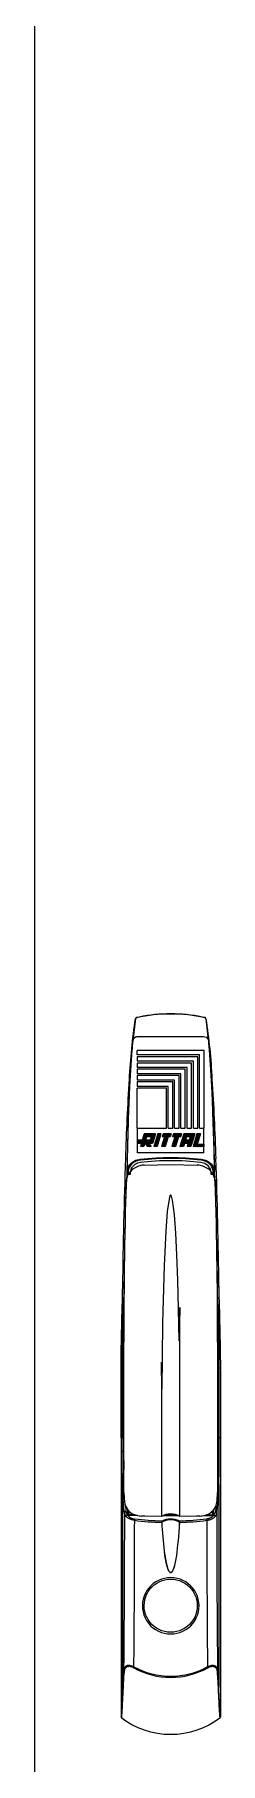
# Model space of a CAD drawing. Header units: inches. Extents: x 564911 to 603980, y 458630 to 507164.
# Drawn here: x 577408.9 to 577459.4, y 499048.5 to 499518.2 of the extents above; entities that cross this region are included whole.
import ezdxf

# ---------------------------------------------------------------- set-up
doc = ezdxf.new("R2010")
doc.units = ezdxf.units.IN
doc.header["$MEASUREMENT"] = 0
for name, color, linetype in [('SCHRAFFUR', 4, 'Continuous'), ('UMRISS02', 4, 'Continuous'), ('UMRISS05', 7, 'Continuous')]:
    doc.layers.add(name, color=color, linetype=linetype)

# ---------------------------------------------------------------- blocks, each defined once
blk = doc.blocks.new('7542')
at = {"layer": 'UMRISS02', "color": 0}
for p, q in [((50.88, 15.01), (50.88, 14.31)), ((6.38, -7.01), (6.38, 9.56)), ((50.88, -11.77), (50.88, -12.46))]:
    blk.add_line(p, q, dxfattribs=at)
for points in [[(6.38, 10.73), (6.42, 11.8), (6.64, 12.68), (7.09, 13.16), (7.44, 13.31), (7.88, 13.39)], [(7.88, 13.39), (8.23, 13.42), (8.8, 13.48), (9.38, 13.53)], [(9.38, 13.53), (9.95, 13.58), (10.53, 13.63), (10.66, 13.64)], [(10.66, 13.64), (12.3, 13.77)], [(12.3, 13.77), (17.16, 14.13), (22.52, 14.45), (28.01, 14.69), (28.24, 14.69)], [(28.24, 14.69), (32.06, 14.82), (41.71, 15.11), (50.49, 15.31)], [(45.94, 11.08), (45.94, 11.1), (46.01, 11.57), (46.12, 12.03), (46.27, 12.48), (46.45, 12.89), (46.65, 13.28), (46.89, 13.63), (47.14, 13.96), (47.42, 14.24), (47.71, 14.5), (48.01, 14.72), (48.32, 14.9), (48.65, 15.05), (48.98, 15.16), (49.31, 15.24), (49.57, 15.28), (49.84, 15.29)], [(50.05, 14.99), (49.79, 14.98), (49.54, 14.94), (49.21, 14.87), (48.88, 14.76), (48.56, 14.62), (48.25, 14.45), (47.95, 14.25), (47.67, 14.01), (47.4, 13.74), (47.14, 13.43), (46.91, 13.1), (46.71, 12.74), (46.53, 12.35), (46.39, 11.94), (46.28, 11.5), (46.21, 11.06), (46.21, 11.04)], [(50.21, 14.3), (49.07, 14.04), (48.01, 13.29), (47.29, 12.2), (46.96, 10.97)], [(50.88, 15.01), (50.85, 15.01), (50.83, 15.01), (50.81, 15.01), (50.78, 15.01), (50.76, 15.01), (50.73, 15.01), (50.71, 15.01), (50.68, 15.01), (50.66, 15), (50.63, 15), (50.61, 15), (50.59, 15), (50.56, 15), (50.54, 15), (50.51, 15), (50.49, 15), (50.46, 15), (50.44, 15), (50.42, 15), (50.39, 15), (50.37, 15), (50.34, 15), (50.32, 15), (50.29, 15), (50.27, 15), (50.24, 15), (50.22, 15), (50.2, 15), (50.17, 15), (50.15, 14.99), (50.12, 14.99), (50.1, 14.99), (50.07, 14.99), (50.05, 14.99)], [(50.88, 14.31), (50.2, 14.3)], [(50.49, 15.31), (50.49, 15.31), (50.5, 15.31), (50.5, 15.31), (50.5, 15.31), (50.5, 15.31), (50.5, 15.31), (50.5, 15.31), (50.54, 15.3), (50.63, 15.29), (50.66, 15.28), (50.77, 15.21), (50.78, 15.21), (50.78, 15.21), (50.78, 15.2), (50.79, 15.2), (50.81, 15.18), (50.84, 15.14), (50.87, 15.07), (50.88, 15.01)], [(6.38, 9.56), (6.38, 10.73)], [(45.94, -8.53), (45.81, -7.29), (45.69, -6.05), (45.6, -4.81), (45.52, -3.56), (45.46, -2.34), (45.42, -1.12), (45.4, 0.08), (45.39, 1.27), (45.4, 2.47), (45.42, 3.67), (45.46, 4.89), (45.52, 6.11), (45.6, 7.35), (45.69, 8.59), (45.81, 9.84), (45.94, 11.08)], [(46.21, 11.04), (46.08, 9.8), (45.96, 8.56), (45.87, 7.33), (45.79, 6.09), (45.74, 4.87), (45.69, 3.66), (45.67, 2.46), (45.66, 1.27), (45.67, 0.08), (45.69, -1.11), (45.74, -2.33), (45.79, -3.54), (45.87, -4.78), (45.96, -6.02), (46.08, -7.26), (46.21, -8.49)], [(46.96, 10.97), (46.73, 8.7), (46.49, 4.93), (46.42, 1.27), (46.49, -2.39), (46.73, -6.15), (46.96, -8.42)], [(6.38, -8.18), (6.38, -7.01)], [(7.88, -10.84), (7.16, -10.66), (6.7, -10.24), (6.46, -9.54), (6.4, -8.87), (6.38, -8.18)], [(9.38, -10.98), (8.8, -10.93), (8.23, -10.88), (7.88, -10.84)], [(10.66, -11.09), (10.53, -11.08), (9.95, -11.03), (9.38, -10.98)], [(12.3, -11.23), (10.66, -11.09)], [(49.84, -12.75), (49.57, -12.73), (49.31, -12.69), (48.98, -12.62), (48.65, -12.5), (48.32, -12.35), (48.01, -12.17), (47.71, -11.95), (47.42, -11.7), (47.14, -11.41), (46.89, -11.08), (46.65, -10.73), (46.44, -10.34), (46.27, -9.93), (46.12, -9.49), (46.01, -9.02), (45.94, -8.53)], [(46.21, -8.49), (46.28, -8.95), (46.39, -9.39), (46.53, -9.8), (46.71, -10.19), (46.91, -10.55), (47.14, -10.89), (47.39, -11.19), (47.67, -11.46), (47.95, -11.7), (48.25, -11.9), (48.56, -12.08), (48.88, -12.22), (49.21, -12.32), (49.54, -12.4), (49.79, -12.43), (50.05, -12.45)], [(46.96, -8.42), (47.18, -9.39), (47.66, -10.32), (48.73, -11.32), (50.21, -11.75)], [(28.24, -12.15), (28.01, -12.14), (22.52, -11.9), (17.16, -11.58), (12.3, -11.23)], [(50.49, -12.76), (41.71, -12.56), (32.06, -12.28), (28.24, -12.15)], [(50.05, -12.45), (50.07, -12.45), (50.1, -12.45), (50.12, -12.45), (50.15, -12.45), (50.17, -12.45), (50.2, -12.45), (50.22, -12.45), (50.24, -12.45), (50.27, -12.45), (50.29, -12.45), (50.32, -12.45), (50.34, -12.45), (50.37, -12.45), (50.39, -12.45), (50.42, -12.45), (50.44, -12.45), (50.46, -12.45), (50.49, -12.46), (50.51, -12.46), (50.54, -12.46), (50.56, -12.46), (50.59, -12.46), (50.61, -12.46), (50.63, -12.46), (50.66, -12.46), (50.68, -12.46), (50.71, -12.46), (50.73, -12.46), (50.76, -12.46), (50.78, -12.46), (50.81, -12.46), (50.83, -12.46), (50.85, -12.46), (50.88, -12.46)], [(50.2, -11.75), (50.88, -11.77)], [(50.88, -12.46), (50.88, -12.48), (50.85, -12.57), (50.79, -12.66), (50.68, -12.72), (50.5, -12.76), (50.5, -12.76), (50.5, -12.76), (50.5, -12.76), (50.5, -12.76), (50.5, -12.76), (50.49, -12.76), (50.49, -12.76)]]:
    blk.add_lwpolyline(points, dxfattribs=at)
at = {"layer": 'UMRISS02', "color": 0, "extrusion": (0, 0, -1)}
for centre, major_axis, ratio, start_param, end_param in [((49.84, 14.99), (-0.006, 0.3), 0.69333, 0, 1.58465), ((46, -8.49), (0.298, 0.033), 0.106263, 0.810532, 1.793918), ((49.84, -12.45), (0.006, 0.3), 0.69333, 1.556943, 3.141593)]:
    blk.add_ellipse(centre, major_axis=major_axis, ratio=ratio, start_param=start_param, end_param=end_param, dxfattribs=at)
at = {"layer": 'UMRISS02', "color": 0}
blk.add_ellipse((46, 11.04), major_axis=(0.298, -0.033), ratio=0.106263, start_param=0.810532, end_param=1.793918, dxfattribs=at)
blk = doc.blocks.new('*X20')
at = {"color": 0}
for p, q in [((71.47, 137.23), (74.87, 140.63)), ((71.82, 137.23), (73.99, 139.4)), ((72.17, 137.23), (73.84, 138.89)), ((72.65, 138.77), (74.51, 140.63)), ((72.8, 139.27), (74.16, 140.63)), ((72.95, 139.78), (73.81, 140.63)), ((73.1, 140.28), (73.45, 140.63)), ((73.83, 136.77), (76.85, 139.78)), ((73.99, 136.57), (76.7, 139.28)), ((74.12, 139.53), (75.22, 140.63)), ((74.47, 139.53), (75.57, 140.63)), ((74.83, 139.53), (75.93, 140.63)), ((75.18, 139.53), (76.28, 140.63)), ((75.36, 138.65), (77, 140.28)), ((75.51, 139.15), (76.99, 140.63)), ((75.53, 139.53), (76.63, 140.63)), ((76.95, 137.41), (78.5, 138.96)), ((77.1, 137.91), (78.65, 139.46)), ((77.25, 138.41), (78.8, 139.97)), ((77.4, 138.92), (78.95, 140.47)), ((77.55, 139.42), (78.76, 140.63)), ((77.7, 139.92), (78.4, 140.63)), ((77.85, 140.43), (78.05, 140.63)), ((79.5, 139.61), (80.52, 140.63)), ((79.55, 137.18), (81.33, 138.96)), ((79.65, 140.11), (80.17, 140.63)), ((79.7, 137.68), (81.48, 139.47)), ((79.78, 139.53), (80.88, 140.63)), ((79.8, 140.62), (79.82, 140.63)), ((79.85, 138.19), (82.29, 140.63)), ((80, 138.69), (81.94, 140.63)), ((80.13, 139.53), (81.23, 140.63)), ((80.15, 139.19), (81.58, 140.63)), ((81.55, 139.53), (82.58, 140.56)), ((81.9, 139.53), (82.43, 140.06)), ((82.25, 139.53), (82.28, 139.56)), ((83.13, 139.7), (84.06, 140.63)), ((83.18, 137.27), (84.96, 139.06)), ((83.28, 140.2), (83.71, 140.63)), ((83.31, 139.53), (84.41, 140.63)), ((83.33, 137.78), (86.18, 140.63)), ((83.48, 138.28), (85.83, 140.63)), ((83.63, 138.78), (85.47, 140.63)), ((83.67, 139.53), (84.77, 140.63)), ((83.78, 139.29), (85.12, 140.63)), ((85.43, 139.53), (86.06, 140.15)), ((85.79, 139.53), (85.91, 139.65)), ((86.01, 137.27), (87.79, 139.06)), ((86.16, 137.78), (89.01, 140.63)), ((86.31, 138.28), (88.66, 140.63)), ((86.46, 138.79), (88.3, 140.63)), ((86.61, 139.29), (87.95, 140.63)), ((86.76, 139.79), (87.59, 140.63)), ((86.91, 140.3), (87.24, 140.63)), ((88.08, 137.23), (90.51, 139.65)), ((88.26, 139.53), (89.36, 140.63)), ((88.44, 137.23), (90.36, 139.15)), ((88.62, 139.53), (89.72, 140.63)), ((88.88, 138.37), (90.66, 140.16)), ((88.97, 139.53), (90.07, 140.63)), ((89.03, 138.88), (90.78, 140.63)), ((89.18, 139.38), (90.42, 140.63)), ((90.61, 137.28), (92.31, 138.98)), ((90.76, 137.78), (92.46, 139.48)), ((90.91, 138.29), (92.61, 139.98)), ((91.06, 138.79), (92.76, 140.49)), ((91.21, 139.29), (92.54, 140.63)), ((91.36, 139.8), (92.19, 140.63)), ((91.51, 140.3), (91.84, 140.63)), ((70.83, 137.3), (71.86, 138.33)), ((70.83, 137.66), (71.51, 138.33)), ((70.83, 138.01), (71.15, 138.33)), ((71.11, 137.23), (72.21, 138.33)), ((71.9, 136.25), (73.98, 138.33)), ((72.05, 136.76), (73.69, 138.39)), ((72.13, 136.13), (74.33, 138.33)), ((72.49, 136.13), (73.24, 136.88)), ((72.84, 136.13), (73.09, 136.38)), ((73.52, 137.16), (74.69, 138.33)), ((73.68, 136.96), (75.04, 138.33)), ((74.15, 136.37), (74.86, 137.09)), ((74.3, 136.17), (75.02, 136.89)), ((74.61, 136.13), (75.18, 136.7)), ((74.96, 136.13), (75.33, 136.5)), ((75, 137.23), (76.55, 138.77)), ((75.32, 136.13), (75.49, 136.3)), ((75.36, 137.23), (76.4, 138.27)), ((75.71, 137.23), (76.25, 137.77)), ((76.06, 137.23), (76.1, 137.26)), ((76.65, 136.4), (78.2, 137.95)), ((76.73, 136.13), (78.05, 137.45)), ((76.8, 136.9), (78.35, 138.46)), ((77.08, 136.13), (77.9, 136.95)), ((77.44, 136.13), (77.75, 136.44)), ((79.25, 136.17), (81.03, 137.96)), ((79.4, 136.68), (81.18, 138.46)), ((79.56, 136.13), (80.88, 137.45)), ((79.91, 136.13), (80.73, 136.95)), ((80.27, 136.13), (80.58, 136.45)), ((82.88, 136.27), (84.66, 138.05)), ((83.03, 136.77), (84.81, 138.55)), ((83.09, 136.13), (84.51, 137.54)), ((83.45, 136.13), (84.36, 137.04)), ((83.8, 136.13), (84.21, 136.54)), ((85.71, 136.27), (87.77, 138.33)), ((85.86, 136.77), (87.64, 138.55)), ((85.92, 136.13), (88.12, 138.33)), ((86.28, 136.13), (87.19, 137.04)), ((86.63, 136.13), (87.04, 136.54)), ((87.38, 137.23), (88.48, 138.33)), ((87.73, 137.23), (88.83, 138.33)), ((88.28, 136.36), (90.06, 138.14)), ((88.4, 136.13), (89.91, 137.64)), ((88.43, 136.86), (90.21, 138.65)), ((88.75, 136.13), (89.76, 137.14)), ((89.11, 136.13), (89.61, 136.63)), ((89.46, 136.13), (89.46, 136.13)), ((90.31, 136.27), (92.01, 137.97)), ((90.46, 136.78), (92.16, 138.47)), ((90.52, 136.13), (91.86, 137.47)), ((90.87, 136.13), (91.77, 137.03)), ((91.23, 136.13), (92.13, 137.03)), ((91.58, 136.13), (92.48, 137.03)), ((91.93, 136.13), (92.83, 137.03)), ((92.29, 136.13), (93.19, 137.03)), ((92.64, 136.13), (93.54, 137.03)), ((92.99, 136.13), (93.89, 137.03)), ((93.35, 136.13), (94.03, 136.81)), ((93.7, 136.13), (94.03, 136.46))]:
    blk.add_line(p, q, dxfattribs=at)
blk = doc.blocks.new('RT')
at = {"layer": 'UMRISS02', "color": 0}
for p, q in [((575239.94, 504958.43), (575221.74, 504958.43)), ((575221.74, 504957.19), (575221.74, 504958.43)), ((575239.94, 504937.35), (575239.94, 504958.43)), ((575238.7, 504957.19), (575221.74, 504957.19)), ((575238.23, 504956.72), (575221.74, 504956.72)), ((575221.74, 504956.72), (575221.74, 504955.48)), ((575236.99, 504955.48), (575221.74, 504955.48)), ((575236.52, 504955.01), (575221.74, 504955.01)), ((575221.74, 504955.01), (575221.74, 504953.77)), ((575235.28, 504953.77), (575221.74, 504953.77)), ((575234.81, 504953.3), (575221.74, 504953.3)), ((575221.74, 504953.3), (575221.74, 504952.06)), ((575234.81, 504937.35), (575234.81, 504953.3)), ((575235.28, 504937.35), (575235.28, 504953.77)), ((575236.52, 504937.35), (575236.52, 504955.01)), ((575236.99, 504937.35), (575236.99, 504955.48)), ((575238.23, 504937.35), (575238.23, 504956.72)), ((575238.7, 504937.35), (575238.7, 504957.19)), ((575233.56, 504952.06), (575221.74, 504952.06)), ((575233.1, 504951.59), (575221.74, 504951.59)), ((575221.74, 504951.59), (575221.74, 504950.34)), ((575231.85, 504950.34), (575221.74, 504950.34)), ((575231.39, 504949.88), (575221.74, 504949.88)), ((575221.74, 504949.88), (575221.74, 504948.63)), ((575230.14, 504948.63), (575221.74, 504948.63)), ((575230.14, 504937.35), (575230.14, 504948.63)), ((575231.39, 504937.35), (575231.39, 504949.88)), ((575231.85, 504937.35), (575231.85, 504950.34)), ((575233.1, 504937.35), (575233.1, 504951.59)), ((575233.56, 504937.35), (575233.56, 504952.06)), ((575229.68, 504948.17), (575221.74, 504948.17)), ((575221.74, 504937.35), (575221.74, 504948.17)), ((575221.74, 504945.54), (575221.74, 504947.06)), ((575229.68, 504937.35), (575229.68, 504948.17)), ((575221.74, 504937.35), (575229.68, 504937.35)), ((575223.67, 504935.8), (575223.13, 504934.01)), ((575226.69, 504935.8), (575223.67, 504935.8)), ((575224.3, 504934.94), (575224.03, 504934.01)), ((575225.55, 504934.94), (575224.3, 504934.94)), ((575225.55, 504934.94), (575225.27, 504934.01)), ((575226.69, 504935.8), (575225.91, 504933.15)), ((575227.32, 504935.8), (575226.28, 504932.3)), ((575228.17, 504935.8), (575227.13, 504932.3)), ((575228.17, 504935.8), (575227.32, 504935.8)), ((575229.14, 504934.94), (575228.36, 504932.3)), ((575228.8, 504935.8), (575228.55, 504934.94)), ((575229.14, 504934.94), (575228.55, 504934.94)), ((575230.97, 504935.8), (575228.8, 504935.8)), ((575230.12, 504934.94), (575229.33, 504932.3)), ((575230.72, 504934.94), (575230.12, 504934.94)), ((575230.14, 504937.35), (575231.39, 504937.35)), ((575230.97, 504935.8), (575230.72, 504934.94)), ((575231.94, 504934.94), (575231.16, 504932.3)), ((575231.6, 504935.8), (575231.35, 504934.94)), ((575231.94, 504934.94), (575231.35, 504934.94)), ((575233.77, 504935.8), (575231.6, 504935.8)), ((575231.85, 504937.35), (575233.1, 504937.35)), ((575232.92, 504934.94), (575232.13, 504932.3)), ((575233.52, 504934.94), (575232.92, 504934.94)), ((575234.4, 504935.8), (575233.36, 504932.3)), ((575233.77, 504935.8), (575233.52, 504934.94)), ((575233.56, 504937.35), (575234.81, 504937.35)), ((575237.35, 504935.8), (575234.4, 504935.8)), ((575235.12, 504934.94), (575234.84, 504934.01)), ((575236.12, 504934.94), (575235.12, 504934.94)), ((575235.28, 504937.35), (575236.52, 504937.35)), ((575236.12, 504934.94), (575235.84, 504934.01)), ((575237.35, 504935.8), (575236.31, 504932.3)), ((575237.98, 504935.8), (575236.94, 504932.3)), ((575236.99, 504937.35), (575238.23, 504937.35)), ((575238.91, 504935.8), (575237.98, 504935.8)), ((575238.91, 504935.8), (575238.07, 504933)), ((575238.7, 504937.35), (575239.94, 504937.35)), ((575223.13, 504934.01), (575221.82, 504934.01)), ((575221.82, 504934.01), (575221.82, 504933.15)), ((575222.88, 504933.15), (575221.82, 504933.15)), ((575222.88, 504933.15), (575222.62, 504932.3)), ((575223.52, 504932.3), (575222.62, 504932.3)), ((575223.8, 504933.24), (575223.52, 504932.3)), ((575223.8, 504933.24), (575224.55, 504932.3)), ((575225.27, 504934.01), (575224.03, 504934.01)), ((575225.55, 504932.3), (575224.55, 504932.3)), ((575224.87, 504933.15), (575225.55, 504932.3)), ((575225.91, 504933.15), (575224.87, 504933.15)), ((575227.13, 504932.3), (575226.28, 504932.3)), ((575229.33, 504932.3), (575228.36, 504932.3)), ((575232.13, 504932.3), (575231.16, 504932.3)), ((575234.33, 504932.3), (575233.36, 504932.3)), ((575234.59, 504933.15), (575234.33, 504932.3)), ((575235.59, 504933.15), (575234.59, 504933.15)), ((575235.84, 504934.01), (575234.84, 504934.01)), ((575235.59, 504933.15), (575235.33, 504932.3)), ((575236.31, 504932.3), (575235.33, 504932.3)), ((575239.87, 504932.3), (575236.94, 504932.3)), ((575238.07, 504933), (575239.87, 504933)), ((575239.87, 504933), (575239.87, 504932.3)), ((575217.34, 504872.24), (575217.63, 504872.23)), ((575217.63, 504872.23), (575217.63, 504853.16)), ((575218.06, 504853.16), (575218.06, 504872.23)), ((575243.63, 504872.23), (575243.63, 504853.16)), ((575244.05, 504872.23), (575244.35, 504872.24)), ((575244.05, 504853.16), (575244.05, 504872.23)), ((575217.63, 504849.51), (575217.63, 504853.16)), ((575218.06, 504853.16), (575218.06, 504849.51)), ((575243.63, 504853.16), (575243.63, 504849.51)), ((575244.05, 504849.51), (575244.05, 504853.16)), ((575218.06, 504849.51), (575217.63, 504849.51)), ((575218.1, 504849.51), (575218.06, 504849.51)), ((575243.59, 504849.51), (575243.63, 504849.51)), ((575243.63, 504849.51), (575244.05, 504849.51)), ((575217.78, 504840.48), (575217.78, 504785.42)), ((575243.91, 504840.48), (575243.91, 504785.42)), ((575221.86, 504832.06), (575219.19, 504832.06)), ((575228.81, 504832.06), (575232.87, 504832.06)), ((575239.83, 504832.06), (575242.49, 504832.06)), ((575224.87, 504812.37), (575224.36, 504811.67)), ((575225.46, 504813.02), (575224.87, 504812.37)), ((575226.09, 504813.57), (575225.46, 504813.02)), ((575226.78, 504814.04), (575226.09, 504813.57)), ((575227.55, 504814.46), (575226.78, 504814.04)), ((575228.36, 504814.79), (575227.55, 504814.46)), ((575229.16, 504815.01), (575228.36, 504814.79)), ((575229.99, 504815.15), (575229.16, 504815.01)), ((575230.86, 504815.2), (575229.99, 504815.15)), ((575231.73, 504815.15), (575230.86, 504815.2)), ((575232.56, 504815), (575231.73, 504815.15)), ((575233.37, 504814.77), (575232.56, 504815)), ((575234.18, 504814.44), (575233.37, 504814.77)), ((575234.94, 504814.02), (575234.18, 504814.44)), ((575235.62, 504813.54), (575234.94, 504814.02)), ((575236.25, 504812.99), (575235.62, 504813.54)), ((575236.84, 504812.34), (575236.25, 504812.99)), ((575237.35, 504811.64), (575236.84, 504812.34)), ((575223.2, 504808.46), (575223.15, 504807.62)), ((575223.15, 504807.62), (575223.19, 504806.78)), ((575223.36, 504809.33), (575223.2, 504808.46)), ((575223.61, 504810.17), (575223.36, 504809.33)), ((575223.95, 504810.94), (575223.61, 504810.17)), ((575224.36, 504811.67), (575223.95, 504810.94)), ((575237.76, 504810.91), (575237.35, 504811.64)), ((575238.09, 504810.13), (575237.76, 504810.91)), ((575238.34, 504809.29), (575238.09, 504810.13)), ((575238.49, 504808.43), (575238.34, 504809.29)), ((575238.54, 504807.59), (575238.49, 504808.43)), ((575238.49, 504806.74), (575238.54, 504807.59)), ((575223.19, 504806.78), (575223.33, 504805.91)), ((575223.33, 504805.91), (575223.57, 504805.06)), ((575223.57, 504805.06), (575223.89, 504804.28)), ((575223.89, 504804.28), (575224.3, 504803.53)), ((575224.3, 504803.53), (575224.8, 504802.81)), ((575236.86, 504802.78), (575237.37, 504803.5)), ((575237.37, 504803.5), (575237.78, 504804.24)), ((575237.78, 504804.24), (575238.11, 504805.02)), ((575238.11, 504805.02), (575238.35, 504805.87)), ((575238.35, 504805.87), (575238.49, 504806.74)), ((575224.8, 504802.81), (575225.39, 504802.15)), ((575225.39, 504802.15), (575226.03, 504801.59)), ((575226.03, 504801.59), (575226.71, 504801.1)), ((575226.71, 504801.1), (575227.48, 504800.67)), ((575227.48, 504800.67), (575228.3, 504800.33)), ((575228.3, 504800.33), (575229.11, 504800.1)), ((575229.11, 504800.1), (575229.94, 504799.96)), ((575229.94, 504799.96), (575230.82, 504799.9)), ((575230.82, 504799.9), (575231.7, 504799.95)), ((575231.7, 504799.95), (575232.54, 504800.09)), ((575232.54, 504800.09), (575233.35, 504800.32)), ((575233.35, 504800.32), (575234.17, 504800.65)), ((575234.17, 504800.65), (575234.94, 504801.08)), ((575234.94, 504801.08), (575235.63, 504801.56)), ((575235.63, 504801.56), (575236.27, 504802.13)), ((575236.27, 504802.13), (575236.86, 504802.78))]:
    blk.add_line(p, q, dxfattribs=at)
for points in [[(575218.97, 504925.42), (575218.95, 504925.21), (575218.93, 504924.85), (575218.91, 504924.49), (575218.88, 504924.14), (575218.86, 504923.78), (575218.84, 504923.43), (575218.82, 504923.08)], [(575218.97, 504925.42), (575219.06, 504929.02)], [(575242.62, 504929.02), (575242.72, 504925.42)], [(575242.87, 504923.08), (575242.85, 504923.43), (575242.82, 504923.78), (575242.8, 504924.14), (575242.78, 504924.49), (575242.76, 504924.85), (575242.73, 504925.21), (575242.72, 504925.42)], [(575218.82, 504923.08), (575218.82, 504923.07), (575218.8, 504922.79), (575218.78, 504922.49), (575218.77, 504922.18), (575218.75, 504921.87), (575218.73, 504921.54), (575218.72, 504921.2), (575218.7, 504920.86), (575218.69, 504920.5), (575218.67, 504920.14), (575218.66, 504919.78), (575218.64, 504919.41), (575218.63, 504919.03), (575218.62, 504918.65), (575218.61, 504918.27), (575218.59, 504917.89), (575218.58, 504917.51)], [(575243.1, 504917.51), (575243.09, 504917.89), (575243.08, 504918.27), (575243.07, 504918.65), (575243.06, 504919.03), (575243.04, 504919.41), (575243.03, 504919.78), (575243.02, 504920.14), (575243, 504920.5), (575242.99, 504920.86), (575242.97, 504921.2), (575242.95, 504921.54), (575242.94, 504921.87), (575242.92, 504922.19), (575242.9, 504922.49), (575242.89, 504922.79), (575242.87, 504923.07), (575242.87, 504923.08)], [(575218.58, 504917.51), (575218.58, 504917.5), (575218.51, 504914.6), (575218.44, 504911.7), (575218.37, 504908.81), (575218.31, 504905.91), (575218.26, 504903.01), (575218.2, 504900.11), (575218.16, 504897.21), (575218.11, 504894.31)], [(575243.57, 504894.31), (575243.53, 504897.21), (575243.48, 504900.11), (575243.43, 504903.01), (575243.37, 504905.91), (575243.31, 504908.81), (575243.25, 504911.7), (575243.18, 504914.6), (575243.1, 504917.51)], [(575218.11, 504894.31), (575218.03, 504888.58), (575217.96, 504882.85), (575217.89, 504877.12), (575217.83, 504871.38), (575217.77, 504889.43), (575217.72, 504883.7), (575217.67, 504877.97), (575217.63, 504872.23), (575217.63, 504872.23)], [(575217.82, 504894.31), (575218.11, 504894.31)], [(575244.05, 504872.23), (575244.05, 504872.23), (575244.01, 504877.97), (575243.97, 504883.7), (575243.92, 504889.43), (575243.86, 504871.38), (575243.8, 504877.12), (575243.73, 504882.85), (575243.66, 504888.58), (575243.57, 504894.31)], [(575243.57, 504894.31), (575243.87, 504894.31)], [(575217.63, 504872.23), (575217.67, 504872.23), (575217.76, 504872.23), (575217.9, 504872.23), (575218.05, 504872.23), (575218.06, 504872.23)], [(575243.63, 504872.23), (575243.63, 504872.23), (575243.79, 504872.23), (575243.93, 504872.23), (575244.02, 504872.23), (575244.05, 504872.23)], [(575217.73, 504841.96), (575217.72, 504842.31), (575217.71, 504842.67), (575217.7, 504843.04), (575217.7, 504843.42), (575217.69, 504843.82), (575217.68, 504844.22), (575217.67, 504844.63), (575217.67, 504845.05), (575217.66, 504845.47), (575217.65, 504845.9), (575217.65, 504846.34), (575217.65, 504846.78), (575217.64, 504847.23), (575217.64, 504847.68), (575217.64, 504848.14), (575217.64, 504848.59), (575217.63, 504849.05), (575217.63, 504849.51)], [(575218.06, 504849.51), (575218.06, 504849.07), (575218.06, 504848.63), (575218.06, 504848.19), (575218.06, 504847.75), (575218.06, 504847.32), (575218.07, 504846.89), (575218.07, 504846.46), (575218.08, 504846.04), (575218.08, 504845.62), (575218.09, 504845.21), (575218.09, 504844.81), (575218.1, 504844.58)], [(575243.63, 504849.51), (575243.63, 504849.07), (575243.63, 504848.63), (575243.63, 504848.19), (575243.63, 504847.75), (575243.62, 504847.32), (575243.62, 504846.89), (575243.61, 504846.46), (575243.61, 504846.04), (575243.6, 504845.62), (575243.6, 504845.21), (575243.59, 504844.81), (575243.59, 504844.58)], [(575243.95, 504841.96), (575243.96, 504842.31), (575243.97, 504842.67), (575243.98, 504843.04), (575243.99, 504843.42), (575244, 504843.82), (575244.01, 504844.22), (575244.01, 504844.63), (575244.02, 504845.05), (575244.03, 504845.47), (575244.03, 504845.9), (575244.04, 504846.34), (575244.04, 504846.78), (575244.04, 504847.23), (575244.05, 504847.68), (575244.05, 504848.14), (575244.05, 504848.59), (575244.05, 504849.05), (575244.05, 504849.51)], [(575217.78, 504840.48), (575217.78, 504840.52), (575217.78, 504840.56), (575217.78, 504840.59), (575217.78, 504840.63), (575217.78, 504840.67), (575217.77, 504840.71), (575217.77, 504840.75), (575217.77, 504840.79), (575217.77, 504840.83), (575217.77, 504840.86), (575217.77, 504840.9), (575217.77, 504840.94), (575217.77, 504840.98), (575217.76, 504841.02), (575217.76, 504841.06), (575217.76, 504841.1), (575217.76, 504841.14), (575217.76, 504841.17), (575217.76, 504841.21), (575217.76, 504841.25), (575217.76, 504841.29), (575217.75, 504841.33), (575217.75, 504841.37), (575217.75, 504841.41), (575217.75, 504841.45), (575217.75, 504841.49), (575217.75, 504841.53), (575217.75, 504841.56), (575217.75, 504841.6), (575217.74, 504841.64), (575217.74, 504841.68), (575217.74, 504841.72), (575217.74, 504841.76), (575217.74, 504841.8), (575217.74, 504841.84), (575217.74, 504841.88), (575217.74, 504841.92), (575217.73, 504841.96)], [(575218.25, 504832.89), (575218.23, 504833.1), (575218.19, 504833.56), (575218.15, 504834.02), (575218.11, 504834.48), (575218.07, 504834.95), (575218.04, 504835.41), (575218.01, 504835.89), (575217.97, 504836.36), (575217.95, 504836.84), (575217.92, 504837.32), (575217.89, 504837.81), (575217.87, 504838.29), (575217.85, 504838.79), (575217.82, 504839.28), (575217.81, 504839.79), (575217.78, 504840.48)], [(575243.43, 504832.89), (575243.45, 504833.1), (575243.5, 504833.56), (575243.54, 504834.02), (575243.58, 504834.48), (575243.61, 504834.95), (575243.65, 504835.41), (575243.68, 504835.89), (575243.71, 504836.36), (575243.74, 504836.84), (575243.77, 504837.32), (575243.79, 504837.81), (575243.82, 504838.29), (575243.84, 504838.79), (575243.86, 504839.28), (575243.88, 504839.79), (575243.91, 504840.48)], [(575243.91, 504840.48), (575243.91, 504840.52), (575243.91, 504840.56), (575243.91, 504840.59), (575243.91, 504840.63), (575243.91, 504840.67), (575243.91, 504840.71), (575243.91, 504840.75), (575243.92, 504840.79), (575243.92, 504840.83), (575243.92, 504840.86), (575243.92, 504840.9), (575243.92, 504840.94), (575243.92, 504840.98), (575243.92, 504841.02), (575243.92, 504841.06), (575243.92, 504841.1), (575243.93, 504841.14), (575243.93, 504841.17), (575243.93, 504841.21), (575243.93, 504841.25), (575243.93, 504841.29), (575243.93, 504841.33), (575243.93, 504841.37), (575243.93, 504841.41), (575243.94, 504841.45), (575243.94, 504841.49), (575243.94, 504841.53), (575243.94, 504841.56), (575243.94, 504841.6), (575243.94, 504841.64), (575243.94, 504841.68), (575243.94, 504841.72), (575243.95, 504841.76), (575243.95, 504841.8), (575243.95, 504841.84), (575243.95, 504841.88), (575243.95, 504841.92), (575243.95, 504841.96)], [(575218.25, 504832.89), (575218.25, 504832.19), (575218.25, 504831.4), (575218.25, 504831.03), (575218.25, 504828.79), (575218.25, 504826.55), (575218.24, 504824.13), (575218.24, 504821.71), (575218.23, 504819.29), (575218.22, 504816.88), (575218.21, 504814.46), (575218.2, 504812.04), (575218.18, 504809.63), (575218.17, 504807.21), (575218.16, 504804.8), (575218.14, 504802.39), (575218.12, 504799.98), (575218.11, 504797.57), (575218.09, 504795.16), (575218.07, 504792.75), (575218.06, 504791.17), (575218.05, 504789.91)], [(575218.54, 504832.1), (575218.53, 504832.12), (575218.44, 504832.28), (575218.37, 504832.44), (575218.31, 504832.6), (575218.27, 504832.77), (575218.25, 504832.89)], [(575218.53, 504834.8), (575218.57, 504834.34), (575218.61, 504833.88), (575218.65, 504833.43), (575218.68, 504833.22)], [(575221.05, 504830.78), (575220.85, 504830.81), (575220.65, 504830.84), (575220.48, 504830.88), (575220.31, 504830.92), (575220.14, 504830.97), (575219.98, 504831.03), (575219.83, 504831.09), (575219.68, 504831.16), (575219.54, 504831.23), (575219.41, 504831.3), (575219.28, 504831.38), (575219.16, 504831.46), (575219.05, 504831.54), (575218.95, 504831.63), (575218.85, 504831.73), (575218.76, 504831.82), (575218.57, 504832.07), (575218.54, 504832.1)], [(575219.19, 504832.06), (575219.19, 504832.06), (575219.19, 504832.06), (575219.18, 504832.06), (575219.11, 504832.06), (575218.96, 504832.07), (575218.69, 504832.08), (575218.66, 504832.09), (575218.64, 504832.09), (575218.59, 504832.1), (575218.54, 504832.1)], [(575218.68, 504833.22), (575218.69, 504833.1), (575218.73, 504832.93), (575218.77, 504832.77), (575218.84, 504832.61), (575218.92, 504832.45), (575218.93, 504832.43), (575219.01, 504832.3), (575219.12, 504832.15), (575219.19, 504832.06)], [(575219.11, 504832.23), (575219.12, 504832.48), (575219.13, 504832.72), (575219.14, 504832.97), (575219.15, 504833.22), (575219.16, 504833.47), (575219.17, 504833.73)], [(575219.11, 504832.23), (575219.14, 504832.23), (575219.18, 504832.23), (575219.23, 504832.24), (575219.28, 504832.25), (575219.29, 504832.25)], [(575219.19, 504832.06), (575219.28, 504831.97), (575219.37, 504831.88), (575219.47, 504831.79), (575219.57, 504831.71), (575219.68, 504831.64), (575219.8, 504831.56), (575219.92, 504831.49), (575220.05, 504831.43), (575220.19, 504831.37), (575220.33, 504831.31), (575220.47, 504831.26), (575220.62, 504831.22), (575220.77, 504831.18), (575220.94, 504831.14), (575221.12, 504831.12)], [(575219.34, 504833.48), (575219.33, 504833.23), (575219.32, 504832.98), (575219.31, 504832.74), (575219.3, 504832.49), (575219.29, 504832.25)], [(575228.52, 504830.53), (575228.48, 504830.54), (575228.46, 504830.54), (575227.53, 504830.57), (575226.6, 504830.62), (575225.68, 504830.67), (575224.75, 504830.74), (575223.83, 504830.82), (575222.92, 504830.91), (575222, 504831.01), (575221.12, 504831.12)], [(575233.17, 504830.53), (575233.1, 504830.57), (575232.86, 504830.69), (575232.62, 504830.79), (575232.35, 504830.89), (575232.06, 504830.97), (575231.76, 504831.04), (575231.46, 504831.09), (575231.15, 504831.11), (575230.84, 504831.12), (575230.54, 504831.11), (575230.23, 504831.09), (575229.92, 504831.04), (575229.62, 504830.97), (575229.34, 504830.89), (575229.07, 504830.79), (575228.82, 504830.69), (575228.59, 504830.57), (575228.52, 504830.53)], [(575228.62, 504830.4), (575228.69, 504830.44), (575228.91, 504830.56), (575229.15, 504830.67), (575229.4, 504830.76), (575229.68, 504830.84), (575229.96, 504830.91), (575230.26, 504830.96), (575230.55, 504830.99), (575230.84, 504831), (575231.14, 504830.99), (575231.43, 504830.96), (575231.72, 504830.91), (575232.01, 504830.84), (575232.28, 504830.76), (575232.54, 504830.67), (575232.78, 504830.56), (575233, 504830.44), (575233.07, 504830.4)], [(575240.57, 504831.12), (575239.68, 504831.01), (575238.77, 504830.91), (575237.85, 504830.82), (575236.93, 504830.74), (575236.01, 504830.67), (575235.08, 504830.62), (575234.16, 504830.57), (575233.23, 504830.54), (575233.21, 504830.54), (575233.17, 504830.53)], [(575242.49, 504832.06), (575242.41, 504831.97), (575242.31, 504831.88), (575242.22, 504831.79), (575242.11, 504831.71), (575242, 504831.64), (575241.89, 504831.56), (575241.76, 504831.49), (575241.63, 504831.43), (575241.5, 504831.37), (575241.36, 504831.31), (575241.22, 504831.26), (575241.07, 504831.22), (575240.91, 504831.18), (575240.74, 504831.14), (575240.57, 504831.12)], [(575240.64, 504830.78), (575240.84, 504830.81), (575241.03, 504830.84), (575241.21, 504830.88), (575241.38, 504830.92), (575241.55, 504830.97), (575241.7, 504831.03), (575241.86, 504831.09), (575242.01, 504831.16), (575242.15, 504831.23), (575242.28, 504831.3), (575242.4, 504831.38), (575242.52, 504831.46), (575242.64, 504831.54), (575242.74, 504831.63), (575242.84, 504831.73), (575242.93, 504831.82), (575243.12, 504832.07), (575243.15, 504832.1)], [(575242.35, 504833.48), (575242.36, 504833.23), (575242.37, 504832.98), (575242.38, 504832.74), (575242.39, 504832.49), (575242.4, 504832.25)], [(575242.58, 504832.23), (575242.55, 504832.23), (575242.51, 504832.23), (575242.45, 504832.24), (575242.41, 504832.25), (575242.4, 504832.25)], [(575243.01, 504833.22), (575242.99, 504833.1), (575242.96, 504832.93), (575242.91, 504832.77), (575242.85, 504832.61), (575242.77, 504832.45), (575242.76, 504832.43), (575242.68, 504832.3), (575242.57, 504832.15), (575242.49, 504832.06)], [(575242.49, 504832.06), (575242.49, 504832.06), (575242.5, 504832.06), (575242.51, 504832.06), (575242.57, 504832.06), (575242.73, 504832.07), (575243, 504832.08), (575243.02, 504832.09), (575243.05, 504832.09), (575243.09, 504832.1), (575243.15, 504832.1)], [(575242.58, 504832.23), (575242.57, 504832.48), (575242.55, 504832.72), (575242.54, 504832.97), (575242.53, 504833.22), (575242.52, 504833.47), (575242.51, 504833.73)], [(575243.15, 504834.8), (575243.12, 504834.34), (575243.08, 504833.88), (575243.03, 504833.43), (575243.01, 504833.22)], [(575243.15, 504832.1), (575243.16, 504832.12), (575243.25, 504832.28), (575243.32, 504832.44), (575243.37, 504832.6), (575243.41, 504832.77), (575243.43, 504832.89)], [(575243.64, 504789.91), (575243.63, 504791.17), (575243.62, 504792.75), (575243.6, 504795.16), (575243.58, 504797.57), (575243.56, 504799.97), (575243.55, 504802.39), (575243.53, 504804.8), (575243.52, 504807.21), (575243.5, 504809.63), (575243.49, 504812.04), (575243.48, 504814.46), (575243.47, 504816.88), (575243.46, 504819.29), (575243.45, 504821.71), (575243.44, 504824.13), (575243.44, 504826.55), (575243.44, 504828.79), (575243.43, 504831.03), (575243.43, 504831.4), (575243.43, 504832.19), (575243.43, 504832.89)], [(575220.84, 504790.94), (575220.85, 504792.38), (575220.87, 504794.8), (575220.89, 504797.23), (575220.91, 504799.66), (575220.93, 504802.1), (575220.94, 504804.53), (575220.96, 504806.97), (575220.97, 504809.4), (575220.99, 504811.84), (575221, 504814.28), (575221.01, 504816.72), (575221.02, 504819.16), (575221.03, 504821.6), (575221.03, 504824.04), (575221.04, 504826.48), (575221.04, 504828.74), (575221.05, 504830.78)], [(575221.05, 504830.78), (575221.94, 504830.67), (575222.86, 504830.57), (575223.78, 504830.48), (575224.71, 504830.4), (575225.64, 504830.33), (575226.57, 504830.27), (575227.5, 504830.23), (575228.39, 504830.19)], [(575228.52, 504830.53), (575228.51, 504830.52), (575228.49, 504830.5), (575228.47, 504830.48), (575228.46, 504830.46), (575228.44, 504830.43), (575228.43, 504830.4), (575228.42, 504830.38), (575228.41, 504830.35), (575228.4, 504830.32), (575228.4, 504830.28), (575228.4, 504830.25), (575228.39, 504830.22), (575228.39, 504830.19)], [(575228.39, 504830.19), (575228.39, 504830.19), (575228.45, 504829.21), (575228.52, 504828.24), (575228.59, 504827.27), (575228.66, 504826.3), (575228.75, 504825.32), (575228.85, 504824.35), (575228.95, 504823.37), (575229.07, 504822.4), (575229.22, 504821.34), (575229.39, 504820.28), (575229.59, 504819.23), (575229.85, 504818.19), (575229.99, 504817.75), (575230.16, 504817.32), (575230.25, 504817.12), (575230.36, 504816.93), (575230.49, 504816.76), (575230.56, 504816.68), (575230.64, 504816.62), (575230.74, 504816.57), (575230.83, 504816.55), (575230.9, 504816.56), (575230.97, 504816.58), (575231.1, 504816.66), (575231.23, 504816.8), (575231.66, 504817.65), (575231.93, 504818.52), (575232.13, 504819.42), (575232.31, 504820.33), (575232.46, 504821.25), (575232.59, 504822.17), (575232.7, 504823.11), (575232.82, 504824.16), (575232.93, 504825.22), (575233.03, 504826.41), (575233.12, 504827.59), (575233.21, 504828.89), (575233.29, 504830.19)], [(575228.51, 504830.2), (575228.51, 504830.24), (575228.51, 504830.27), (575228.53, 504830.31), (575228.55, 504830.34), (575228.57, 504830.37), (575228.61, 504830.4), (575228.62, 504830.4)], [(575233.18, 504830.2), (575233.1, 504828.9), (575233.02, 504827.6), (575232.93, 504826.41), (575232.83, 504825.23), (575232.73, 504824.17), (575232.62, 504823.12), (575232.51, 504822.19), (575232.38, 504821.26), (575232.24, 504820.34), (575232.07, 504819.43), (575231.88, 504818.54), (575231.62, 504817.66), (575231.21, 504816.81), (575231.09, 504816.68), (575230.96, 504816.59), (575230.9, 504816.57), (575230.83, 504816.57), (575230.75, 504816.58), (575230.65, 504816.63), (575230.57, 504816.7), (575230.5, 504816.77), (575230.38, 504816.94), (575230.28, 504817.13), (575230.19, 504817.34), (575230.03, 504817.77), (575229.9, 504818.2), (575229.65, 504819.24), (575229.45, 504820.3), (575229.29, 504821.35), (575229.15, 504822.41), (575229.04, 504823.39), (575228.94, 504824.36), (575228.85, 504825.33), (575228.76, 504826.31), (575228.69, 504827.28), (575228.62, 504828.25), (575228.56, 504829.22), (575228.51, 504830.2), (575228.51, 504830.2)], [(575233.07, 504830.4), (575233.07, 504830.4), (575233.1, 504830.38), (575233.13, 504830.35), (575233.15, 504830.32), (575233.16, 504830.3), (575233.17, 504830.28), (575233.18, 504830.26), (575233.18, 504830.24), (575233.18, 504830.2)], [(575233.29, 504830.19), (575233.29, 504830.23), (575233.29, 504830.26), (575233.29, 504830.29), (575233.28, 504830.32), (575233.27, 504830.36), (575233.26, 504830.39), (575233.25, 504830.42), (575233.24, 504830.44), (575233.22, 504830.47), (575233.21, 504830.49), (575233.19, 504830.51), (575233.17, 504830.53), (575233.17, 504830.53)], [(575233.29, 504830.19), (575234.18, 504830.23), (575235.12, 504830.27), (575236.05, 504830.33), (575236.98, 504830.4), (575237.9, 504830.48), (575238.83, 504830.57), (575239.75, 504830.67), (575240.64, 504830.78)], [(575240.64, 504830.78), (575240.64, 504828.74), (575240.65, 504826.48), (575240.65, 504824.04), (575240.66, 504821.6), (575240.67, 504819.16), (575240.68, 504816.72), (575240.69, 504814.28), (575240.7, 504811.84), (575240.71, 504809.4), (575240.73, 504806.96), (575240.74, 504804.53), (575240.76, 504802.1), (575240.78, 504799.66), (575240.79, 504797.23), (575240.81, 504794.8), (575240.83, 504792.38), (575240.84, 504790.94)], [(575218.05, 504789.91), (575217.99, 504789.16), (575217.96, 504788.59), (575217.92, 504788.02), (575217.89, 504787.47), (575217.86, 504786.92), (575217.83, 504786.38), (575217.8, 504785.84), (575217.78, 504785.42)], [(575217.98, 504785.14), (575218, 504785.57), (575218.02, 504786.1), (575218.05, 504786.65), (575218.08, 504787.2), (575218.12, 504787.76), (575218.15, 504788.33), (575218.19, 504788.9), (575218.25, 504789.66)], [(575220.84, 504790.94), (575220.6, 504791.05), (575220.35, 504791.15), (575220.06, 504791.24), (575219.78, 504791.3), (575219.52, 504791.33), (575219.26, 504791.32), (575219.04, 504791.29), (575218.83, 504791.22), (575218.65, 504791.12), (575218.5, 504791), (575218.36, 504790.85), (575218.25, 504790.68), (575218.16, 504790.47), (575218.1, 504790.25), (575218.06, 504790.08), (575218.05, 504789.91)], [(575218.25, 504789.66), (575218.26, 504789.83), (575218.29, 504790), (575218.35, 504790.23), (575218.43, 504790.44), (575218.53, 504790.62), (575218.65, 504790.77), (575218.79, 504790.9), (575218.95, 504791), (575219.13, 504791.07), (575219.33, 504791.1), (575219.56, 504791.11), (575219.8, 504791.08), (575220.05, 504791.02), (575220.3, 504790.93), (575220.52, 504790.84), (575220.74, 504790.72)], [(575220.74, 504790.72), (575220.8, 504790.69), (575221.96, 504790.09), (575223.15, 504789.58), (575224.39, 504789.13), (575225.64, 504788.76), (575226.92, 504788.48), (575228.22, 504788.27), (575229.52, 504788.15), (575230.83, 504788.1), (575232.15, 504788.15), (575233.46, 504788.27), (575234.75, 504788.47), (575236.03, 504788.76), (575237.29, 504789.13), (575238.52, 504789.57), (575239.75, 504790.11), (575240.95, 504790.72)], [(575240.84, 504790.94), (575239.66, 504790.33), (575238.44, 504789.8), (575237.22, 504789.36), (575235.98, 504788.99), (575234.71, 504788.71), (575233.43, 504788.51), (575232.13, 504788.39), (575230.83, 504788.35), (575229.54, 504788.39), (575228.24, 504788.51), (575226.96, 504788.71), (575225.7, 504789), (575224.45, 504789.36), (575223.23, 504789.8), (575222.05, 504790.31), (575220.91, 504790.9), (575220.84, 504790.94)], [(575243.64, 504789.91), (575243.62, 504790.08), (575243.59, 504790.24), (575243.53, 504790.46), (575243.44, 504790.67), (575243.33, 504790.84), (575243.19, 504791), (575243.04, 504791.12), (575242.86, 504791.22), (575242.66, 504791.28), (575242.43, 504791.32), (575242.18, 504791.33), (575241.91, 504791.3), (575241.63, 504791.24), (575241.34, 504791.15), (575241.09, 504791.05), (575240.84, 504790.94)], [(575240.95, 504790.72), (575241.17, 504790.84), (575241.39, 504790.94), (575241.65, 504791.02), (575241.9, 504791.08), (575242.14, 504791.11), (575242.36, 504791.1), (575242.56, 504791.06), (575242.74, 504790.99), (575242.9, 504790.89), (575243.04, 504790.77), (575243.16, 504790.61), (575243.26, 504790.43), (575243.34, 504790.22), (575243.4, 504790), (575243.42, 504789.83), (575243.44, 504789.66)], [(575243.44, 504789.66), (575243.45, 504789.48), (575243.49, 504788.9), (575243.53, 504788.33), (575243.57, 504787.76), (575243.6, 504787.2), (575243.63, 504786.65), (575243.66, 504786.1), (575243.69, 504785.57), (575243.71, 504785.14)], [(575243.91, 504785.42), (575243.89, 504785.84), (575243.86, 504786.38), (575243.83, 504786.92), (575243.8, 504787.47), (575243.77, 504788.02), (575243.73, 504788.59), (575243.69, 504789.16), (575243.65, 504789.73), (575243.64, 504789.91)], [(575217.78, 504785.42), (575217.75, 504784.8), (575217.73, 504784.18), (575217.7, 504783.63), (575217.67, 504783.09), (575217.65, 504782.55), (575217.62, 504782.03), (575217.59, 504781.51), (575217.56, 504781.01), (575217.54, 504780.51), (575217.51, 504780.03), (575217.48, 504779.56), (575217.45, 504779.1), (575217.42, 504778.65), (575217.39, 504778.21), (575217.37, 504777.82), (575217.34, 504777.43)], [(575217.52, 504777.05), (575217.52, 504777.07), (575217.53, 504777.12), (575217.55, 504777.51), (575217.58, 504777.91), (575217.61, 504778.34), (575217.64, 504778.79), (575217.67, 504779.25), (575217.7, 504779.73), (575217.73, 504780.21), (575217.76, 504780.71), (575217.78, 504781.22), (575217.81, 504781.73), (575217.84, 504782.26), (575217.87, 504782.8), (575217.89, 504783.35), (575217.92, 504783.9), (575217.95, 504784.52), (575217.98, 504785.14)], [(575243.71, 504785.14), (575243.71, 504785.03), (575243.74, 504784.46), (575243.77, 504783.9), (575243.79, 504783.35), (575243.82, 504782.8), (575243.85, 504782.26), (575243.88, 504781.73), (575243.9, 504781.22), (575243.93, 504780.71), (575243.96, 504780.21), (575243.99, 504779.73), (575244.02, 504779.25), (575244.05, 504778.79), (575244.07, 504778.34), (575244.1, 504777.91), (575244.13, 504777.51), (575244.16, 504777.12), (575244.16, 504777.07), (575244.16, 504777.05)], [(575244.35, 504777.43), (575244.32, 504777.82), (575244.29, 504778.21), (575244.26, 504778.65), (575244.24, 504779.1), (575244.21, 504779.56), (575244.18, 504780.03), (575244.15, 504780.51), (575244.12, 504781), (575244.1, 504781.51), (575244.07, 504782.03), (575244.04, 504782.55), (575244.01, 504783.09), (575243.99, 504783.63), (575243.96, 504784.18), (575243.94, 504784.74), (575243.91, 504785.31), (575243.91, 504785.42)]]:
    blk.add_lwpolyline(points, dxfattribs=at)
at = {"layer": 'UMRISS02', "color": 0, "extrusion": (0, 0, -1)}
for centre, major_axis, ratio, start_param, end_param in [((575218.16, 504841.96), (0.422, 0.013), 0.662821, 3.188218, 4.596384), ((575218.2, 504840.48), (0.422, 0.014), 0.680241, 3.189223, 4.484773), ((575221.12, 504830.78), (0.055, 0.418), 0.166812, 4.680341, 5.620031), ((575243.01, 504832.89), (-0.42, 0.042), 0.768279, 1.494194, 3.012285), ((575228.52, 504830.4), (-0.083, 0.147), 0.548868, 0.796881, 1.838019), ((575233.17, 504830.4), (0.083, 0.147), 0.548868, 4.445166, 5.486304), ((575240.77, 504790.98), (-0.206, 0.368), 0.096157, 1.757182, 2.411758), ((575243.22, 504789.91), (0.421, 0.03), 0.729067, 0.096458, 1.070257), ((575243.48, 504785.42), (0.422, 0.019), 0.784057, 0.056257, 1.040806)]:
    blk.add_ellipse(centre, major_axis=major_axis, ratio=ratio, start_param=start_param, end_param=end_param, dxfattribs=at)
at = {"layer": 'UMRISS02', "color": 0}
for centre, major_axis, ratio, start_param, end_param in [((575243.53, 504841.96), (-0.422, 0.013), 0.662821, 3.188218, 4.596384), ((575243.48, 504840.48), (-0.422, 0.014), 0.680241, 3.189223, 4.484773), ((575218.68, 504832.89), (0.42, 0.042), 0.768279, 1.494194, 3.012285), ((575240.57, 504830.78), (-0.055, 0.418), 0.166812, 4.680341, 5.620031), ((575228.4, 504830.2), (0.169, 0.01), 0.009473, 4.669403, 5.382986), ((575233.29, 504830.2), (-0.169, 0.01), 0.009473, 0.900199, 1.613782), ((575218.47, 504789.91), (-0.421, 0.03), 0.729067, 0.096458, 1.070257), ((575220.91, 504790.98), (0.206, 0.368), 0.096157, 1.757182, 2.411758), ((575218.2, 504785.42), (-0.422, 0.019), 0.784057, 0.056257, 1.040806)]:
    blk.add_ellipse(centre, major_axis=major_axis, ratio=ratio, start_param=start_param, end_param=end_param, dxfattribs=at)
at = {"layer": 'UMRISS05', "color": 0}
for p, q in [((575221.82, 504930.59), (575221.82, 504937.35)), ((575239.87, 504930.59), (575239.87, 504937.35)), ((575239.87, 504930.59), (575221.82, 504930.59)), ((575218.1, 504873.74), (575218.1, 504879.14)), ((575243.59, 504879.14), (575243.59, 504873.74)), ((575218.1, 504838.32), (575218.1, 504873.74)), ((575228.36, 504873.74), (575228.36, 504831.8)), ((575233.33, 504831.8), (575233.33, 504873.74)), ((575243.59, 504873.74), (575243.59, 504838.32)), ((575217.34, 504853.15), (575217.34, 504777.43)), ((575217.34, 504853.15), (575217.55, 504853.15)), ((575217.55, 504853.16), (575217.55, 504853.15)), ((575217.63, 504853.16), (575217.55, 504853.16)), ((575218.06, 504853.16), (575217.63, 504853.16)), ((575218.1, 504853.16), (575218.06, 504853.16)), ((575243.59, 504853.16), (575243.63, 504853.16)), ((575243.63, 504853.16), (575244.05, 504853.16)), ((575244.05, 504853.16), (575244.14, 504853.16)), ((575244.14, 504853.16), (575244.14, 504853.15)), ((575244.35, 504853.15), (575244.14, 504853.15)), ((575244.35, 504853.15), (575244.35, 504777.43)), ((575221.22, 504832.23), (575219.11, 504832.23)), ((575219.29, 504832.25), (575219.79, 504833.25)), ((575229.24, 504832.23), (575232.44, 504832.23)), ((575240.47, 504832.23), (575242.58, 504832.23)), ((575242.4, 504832.25), (575241.9, 504833.25)), ((575225.24, 504812.13), (575225.8, 504812.74)), ((575225.8, 504812.74), (575226.39, 504813.26)), ((575226.39, 504813.26), (575227.03, 504813.71)), ((575227.03, 504813.71), (575227.75, 504814.1)), ((575227.75, 504814.1), (575228.51, 504814.41)), ((575228.51, 504814.41), (575229.27, 504814.62)), ((575229.27, 504814.62), (575230.04, 504814.75)), ((575230.04, 504814.75), (575230.86, 504814.8)), ((575230.86, 504814.8), (575231.68, 504814.75)), ((575231.68, 504814.75), (575232.45, 504814.62)), ((575232.45, 504814.62), (575233.21, 504814.4)), ((575233.21, 504814.4), (575233.97, 504814.09)), ((575233.97, 504814.09), (575234.68, 504813.69)), ((575234.68, 504813.69), (575235.33, 504813.24)), ((575235.33, 504813.24), (575235.92, 504812.71)), ((575235.92, 504812.71), (575236.47, 504812.1)), ((575223.63, 504807.65), (575223.68, 504808.44)), ((575223.66, 504806.85), (575223.63, 504807.65)), ((575223.68, 504808.44), (575223.82, 504809.26)), ((575223.82, 504809.26), (575224.06, 504810.05)), ((575224.06, 504810.05), (575224.37, 504810.78)), ((575224.37, 504810.78), (575224.76, 504811.47)), ((575224.76, 504811.47), (575225.24, 504812.13)), ((575236.47, 504812.1), (575236.94, 504811.44)), ((575236.94, 504811.44), (575237.33, 504810.75)), ((575237.33, 504810.75), (575237.64, 504810.02)), ((575237.64, 504810.02), (575237.87, 504809.22)), ((575237.87, 504809.22), (575238.01, 504808.41)), ((575238.01, 504808.41), (575238.06, 504807.61)), ((575238.06, 504807.61), (575238.02, 504806.82)), ((575223.8, 504806.03), (575223.66, 504806.85)), ((575224.02, 504805.23), (575223.8, 504806.03)), ((575224.32, 504804.49), (575224.02, 504805.23)), ((575224.7, 504803.79), (575224.32, 504804.49)), ((575225.18, 504803.11), (575224.7, 504803.79)), ((575225.73, 504802.49), (575225.18, 504803.11)), ((575236.48, 504803.08), (575235.93, 504802.46)), ((575236.96, 504803.76), (575236.48, 504803.08)), ((575237.35, 504804.46), (575236.96, 504803.76)), ((575237.65, 504805.2), (575237.35, 504804.46)), ((575237.88, 504806), (575237.65, 504805.2)), ((575238.02, 504806.82), (575237.88, 504806)), ((575226.32, 504801.95), (575225.73, 504802.49)), ((575226.97, 504801.49), (575226.32, 504801.95)), ((575227.69, 504801.09), (575226.97, 504801.49)), ((575228.46, 504800.77), (575227.69, 504801.09)), ((575229.22, 504800.55), (575228.46, 504800.77)), ((575230, 504800.41), (575229.22, 504800.55)), ((575230.83, 504800.36), (575230, 504800.41)), ((575231.65, 504800.41), (575230.83, 504800.36)), ((575232.43, 504800.54), (575231.65, 504800.41)), ((575233.2, 504800.76), (575232.43, 504800.54)), ((575233.96, 504801.07), (575233.2, 504800.76)), ((575234.69, 504801.47), (575233.96, 504801.07)), ((575235.33, 504801.93), (575234.69, 504801.47)), ((575235.93, 504802.46), (575235.33, 504801.93))]:
    blk.add_line(p, q, dxfattribs=at)
at = {"layer": 'UMRISS05', "color": 0, "linetype": 'Continuous'}
for p, q in [((575217.34, 504853.16), (575217.34, 504872.24)), ((575244.35, 504872.24), (575244.35, 504853.16)), ((575217.34, 504853.16), (575217.63, 504853.16)), ((575217.63, 504853.16), (575218.06, 504853.16)), ((575244.05, 504853.16), (575243.63, 504853.16)), ((575244.35, 504853.16), (575244.05, 504853.16))]:
    blk.add_line(p, q, dxfattribs=at)
for points in [[(575221.62, 504967.39), (575221.52, 504967.35), (575221.4, 504967.26), (575221.33, 504967.16), (575221.31, 504967.11), (575221.29, 504967.04)], [(575221.34, 504967.02), (575221.34, 504967.03), (575221.35, 504967.09), (575221.37, 504967.14), (575221.4, 504967.19), (575221.45, 504967.25), (575221.55, 504967.32), (575221.59, 504967.34), (575221.63, 504967.36), (575221.67, 504967.37)], [(575221.67, 504967.37), (575221.67, 504967.37), (575221.66, 504967.37), (575221.66, 504967.37), (575221.65, 504967.38), (575221.64, 504967.38), (575221.64, 504967.38), (575221.63, 504967.38), (575221.63, 504967.38), (575221.62, 504967.38), (575221.62, 504967.39)], [(575221.67, 504967.37), (575221.68, 504967.37)], [(575240.01, 504967.37), (575239.44, 504967.49), (575239.39, 504967.5), (575238.34, 504967.71), (575237.28, 504967.88), (575236.21, 504968.03), (575235.14, 504968.15), (575234.07, 504968.25), (575233, 504968.32), (575231.92, 504968.36), (575230.84, 504968.37), (575229.77, 504968.36), (575228.69, 504968.32), (575227.62, 504968.25), (575226.55, 504968.15), (575225.48, 504968.03), (575224.41, 504967.88), (575223.35, 504967.71), (575222.29, 504967.5), (575222.25, 504967.49), (575221.68, 504967.37)], [(575240.07, 504967.39), (575240.06, 504967.38), (575240.06, 504967.38), (575240.05, 504967.38), (575240.05, 504967.38), (575240.04, 504967.38), (575240.04, 504967.38), (575240.03, 504967.37), (575240.03, 504967.37), (575240.02, 504967.37), (575240.01, 504967.37)], [(575240.01, 504967.37), (575240.01, 504967.37), (575240.18, 504967.3), (575240.26, 504967.22), (575240.3, 504967.16), (575240.32, 504967.11), (575240.34, 504967.04), (575240.35, 504967.02)], [(575240.01, 504967.37), (575240.01, 504967.37)], [(575240.39, 504967.04), (575240.38, 504967.1), (575240.3, 504967.24), (575240.18, 504967.35), (575240.07, 504967.39)], [(575220.71, 504961.81), (575221.06, 504964.85), (575221.34, 504967.02)], [(575221.29, 504967.04), (575221.29, 504967.04), (575221.3, 504967.04), (575221.3, 504967.03), (575221.31, 504967.03), (575221.31, 504967.03), (575221.32, 504967.03), (575221.32, 504967.03), (575221.33, 504967.03), (575221.34, 504967.02), (575221.34, 504967.02)], [(575240.35, 504967.02), (575240.35, 504967.02), (575240.36, 504967.03), (575240.36, 504967.03), (575240.37, 504967.03), (575240.37, 504967.03), (575240.38, 504967.03), (575240.38, 504967.03), (575240.39, 504967.04), (575240.39, 504967.04), (575240.39, 504967.04)], [(575240.35, 504967.02), (575240.85, 504962.92), (575240.97, 504961.81)], [(575220.22, 504957.22), (575220.33, 504958.6)], [(575220.33, 504958.6), (575220.33, 504958.62), (575220.39, 504959.25), (575220.44, 504959.78), (575220.51, 504960.34), (575220.59, 504961.02), (575220.7, 504961.75), (575220.71, 504961.81)], [(575220.71, 504961.81), (575220.85, 504961.94), (575221.24, 504962.11), (575221.88, 504962.19), (575222.1, 504962.2)], [(575222.1, 504962.2), (575225.85, 504962.23), (575229.88, 504962.22), (575233.39, 504962.22), (575239.58, 504962.2)], [(575239.58, 504962.2), (575240.15, 504962.16), (575240.64, 504962.04), (575240.97, 504961.81)], [(575240.97, 504961.81), (575240.99, 504961.75), (575241.02, 504961.53), (575241.13, 504960.73), (575241.21, 504960.11), (575241.26, 504959.58), (575241.32, 504959.02), (575241.36, 504958.6)], [(575241.36, 504958.6), (575241.46, 504957.22)], [(575219.86, 504950.61), (575220.22, 504957.22)], [(575241.46, 504957.22), (575241.56, 504955.77), (575241.82, 504950.61)], [(575219.06, 504929.02), (575219.25, 504935.83), (575219.5, 504942.55), (575219.86, 504950.61)], [(575219.64, 504950.62), (575219.86, 504950.61)], [(575241.82, 504950.61), (575242.05, 504950.62)], [(575241.82, 504950.61), (575242.09, 504944.8), (575242.33, 504938.89), (575242.62, 504929.02)], [(575218.63, 504929.03), (575219, 504929.02), (575219.06, 504929.02)], [(575242.62, 504929.02), (575242.69, 504929.02), (575243.06, 504929.03)]]:
    blk.add_lwpolyline(points, dxfattribs=at)
at = {"layer": 'UMRISS05', "color": 0}
for points in [[(575223.66, 504927.27), (575223.11, 504927.23), (575222.07, 504926.99), (575220.47, 504926.17), (575219.22, 504924.76), (575218.72, 504923.13)], [(575223.66, 504927.27), (575230.84, 504927.4), (575238.03, 504927.27)], [(575242.97, 504923.13), (575242.95, 504923.3), (575242.31, 504925.02), (575241.18, 504926.19), (575239.54, 504927.02), (575238.53, 504927.23), (575238.03, 504927.27)], [(575218.7, 504922.51), (575218.64, 504920.29), (575218.56, 504917.34), (575218.49, 504914.4), (575218.43, 504911.44), (575218.37, 504908.49), (575218.32, 504905.53), (575218.27, 504902.57), (575218.23, 504899.61), (575218.2, 504896.65), (575218.17, 504893.68), (575218.14, 504890.71), (575218.12, 504887.74), (575218.11, 504884.76), (575218.1, 504881.95), (575218.1, 504879.14)], [(575218.7, 504922.72), (575218.7, 504922.72), (575218.71, 504922.89), (575218.71, 504923.06), (575218.72, 504923.13)], [(575218.7, 504922.72), (575218.7, 504922.51)], [(575242.97, 504923.13), (575242.97, 504923.11), (575242.98, 504922.94), (575242.98, 504922.76), (575242.98, 504922.72)], [(575242.99, 504922.51), (575242.98, 504922.72)], [(575243.59, 504879.14), (575243.59, 504881.95), (575243.58, 504884.76), (575243.56, 504887.74), (575243.55, 504890.71), (575243.52, 504893.68), (575243.49, 504896.65), (575243.45, 504899.61), (575243.41, 504902.57), (575243.37, 504905.53), (575243.31, 504908.49), (575243.26, 504911.44), (575243.19, 504914.39), (575243.12, 504917.34), (575243.05, 504920.29), (575242.99, 504922.51)], [(575233.33, 504873.74), (575233.28, 504888.55), (575233.12, 504879.55), (575232.96, 504888.21), (575232.76, 504896.03), (575232.51, 504902.93), (575232.21, 504908.82), (575231.86, 504913.76), (575231.36, 504917.79), (575231.07, 504918.85), (575230.97, 504919.02), (575230.92, 504919.08), (575230.87, 504919.1), (575230.83, 504919.11), (575230.79, 504919.09), (575230.73, 504919.05), (575230.64, 504918.89), (575230.38, 504918.02), (575229.91, 504914.63), (575229.5, 504909.31), (575229.06, 504900.01), (575228.65, 504884.35), (575228.42, 504866.36), (575228.36, 504873.74)], [(575218.1, 504838.32), (575218.1, 504838.16), (575218.3, 504835.68), (575218.37, 504835.35), (575218.48, 504834.96), (575218.55, 504834.78), (575218.63, 504834.56)], [(575243.06, 504834.56), (575243.19, 504834.92), (575243.28, 504835.21), (575243.35, 504835.52), (575243.46, 504836.14), (575243.59, 504838.32)], [(575218.54, 504832.1), (575218.54, 504832.1)], [(575218.54, 504832.1), (575218.54, 504832.1)], [(575218.63, 504834.56), (575218.63, 504834.55), (575219.31, 504833.45)], [(575219.31, 504833.45), (575219.43, 504833.31)], [(575219.43, 504833.31), (575219.69, 504832.97)], [(575219.69, 504832.97), (575219.73, 504832.97)], [(575219.73, 504832.97), (575219.75, 504832.95), (575220.5, 504832.51), (575220.94, 504832.33), (575221.38, 504832.18), (575221.8, 504832.07), (575222.25, 504831.99), (575222.55, 504831.95)], [(575222.55, 504831.95), (575222.93, 504831.94)], [(575223.82, 504831.9), (575222.93, 504831.94)], [(575228.36, 504831.8), (575223.82, 504831.9)], [(575233.33, 504831.8), (575232.84, 504832.08), (575232.18, 504832.33), (575231.53, 504832.47), (575230.84, 504832.52), (575230.16, 504832.47), (575229.51, 504832.33), (575228.85, 504832.08), (575228.36, 504831.8)], [(575237.87, 504831.9), (575233.33, 504831.8)], [(575238.76, 504831.94), (575237.87, 504831.9)], [(575238.76, 504831.94), (575239.13, 504831.95)], [(575239.13, 504831.95), (575239.44, 504831.99), (575239.89, 504832.07), (575240.3, 504832.18), (575240.75, 504832.33), (575241.19, 504832.51), (575241.94, 504832.95), (575241.96, 504832.97)], [(575241.96, 504832.97), (575242, 504832.97)], [(575242, 504832.97), (575242.05, 504833.05), (575242.25, 504833.31)], [(575242.25, 504833.31), (575242.38, 504833.45)], [(575242.38, 504833.45), (575242.84, 504834.11), (575243.06, 504834.56)], [(575243.15, 504832.1), (575243.15, 504832.1)], [(575243.15, 504832.1), (575243.15, 504832.1)], [(575217.34, 504777.43), (575217.34, 504777.43), (575217.34, 504777.38), (575217.36, 504777.3), (575217.41, 504777.17), (575217.52, 504777.05)], [(575244.16, 504777.05), (575243.01, 504776.24), (575241.37, 504775.25), (575239.65, 504774.41), (575237.95, 504773.74), (575236.25, 504773.24), (575234.44, 504772.85), (575232.61, 504772.62), (575230.84, 504772.55), (575229.08, 504772.62), (575227.24, 504772.85), (575225.43, 504773.24), (575223.74, 504773.74), (575222.04, 504774.41), (575220.32, 504775.25), (575218.68, 504776.24), (575217.52, 504777.05)], [(575244.16, 504777.05), (575244.21, 504777.08), (575244.29, 504777.2), (575244.34, 504777.32), (575244.35, 504777.39), (575244.35, 504777.43)]]:
    blk.add_lwpolyline(points, dxfattribs=at)
at = {"layer": 'UMRISS05', "color": 0, "linetype": 'Continuous', "extrusion": (0, 0, -1)}
for centre, radius, start, end in [((-575230.84, 504926.21), 42.2, 77.3725, 102.6275), ((-575378.03, 504942.98), 158.58, 2.7626, 8.7273), ((-575083.65, 504942.98), 158.58, 171.2727, 177.2374), ((-575853.25, 504910.07), 634.91, 1.71122, 3.66168), ((-574608.44, 504910.07), 634.91, 176.33832, 178.28878), ((-577123.51, 504867.11), 1905.89, 0.81777, 1.86177), ((-573338.17, 504867.11), 1905.89, 178.13823, 179.18223), ((-576512.65, 504855.29), 1295.42, 0.74949, 1.72623), ((-573949.04, 504855.29), 1295.42, 178.27377, 179.25051)]:
    blk.add_arc(centre, radius, start, end, dxfattribs=at)
at = {"layer": 'UMRISS05', "color": 0, "extrusion": (0, 0, -1)}
blk.add_ellipse((575238.48, 504807.62), major_axis=(0.422, 0.002), ratio=0.073141, start_param=1.437646, end_param=3.141593, dxfattribs=at)
at = {"layer": 'SCHRAFFUR', "color": 0, "xscale": 0.7778656715527177, "yscale": 0.7778656716109253, "zscale": 0.7778656716040001}
blk.add_blockref('*X20', (575166.72, 504826.41), dxfattribs=at)
at = {"layer": 'UMRISS02', "color": 0, "xscale": 0.8439999999827705, "yscale": 0.8439999999827705, "zscale": 0.8440000000000001, "rotation": 270}
blk.add_blockref('7542', (575229.77, 504967.63), dxfattribs=at)

msp = doc.modelspace()

# ---------------------------------------------------------------- linework, layer by layer
msp.add_line((577408.89613, 500152.63646), (577408.89613, 498177.63646))

# ---------------------------------------------------------------- block references
msp.add_blockref('RT', (2215.03839, -5716.21003))

doc.saveas('drawing.dxf')
